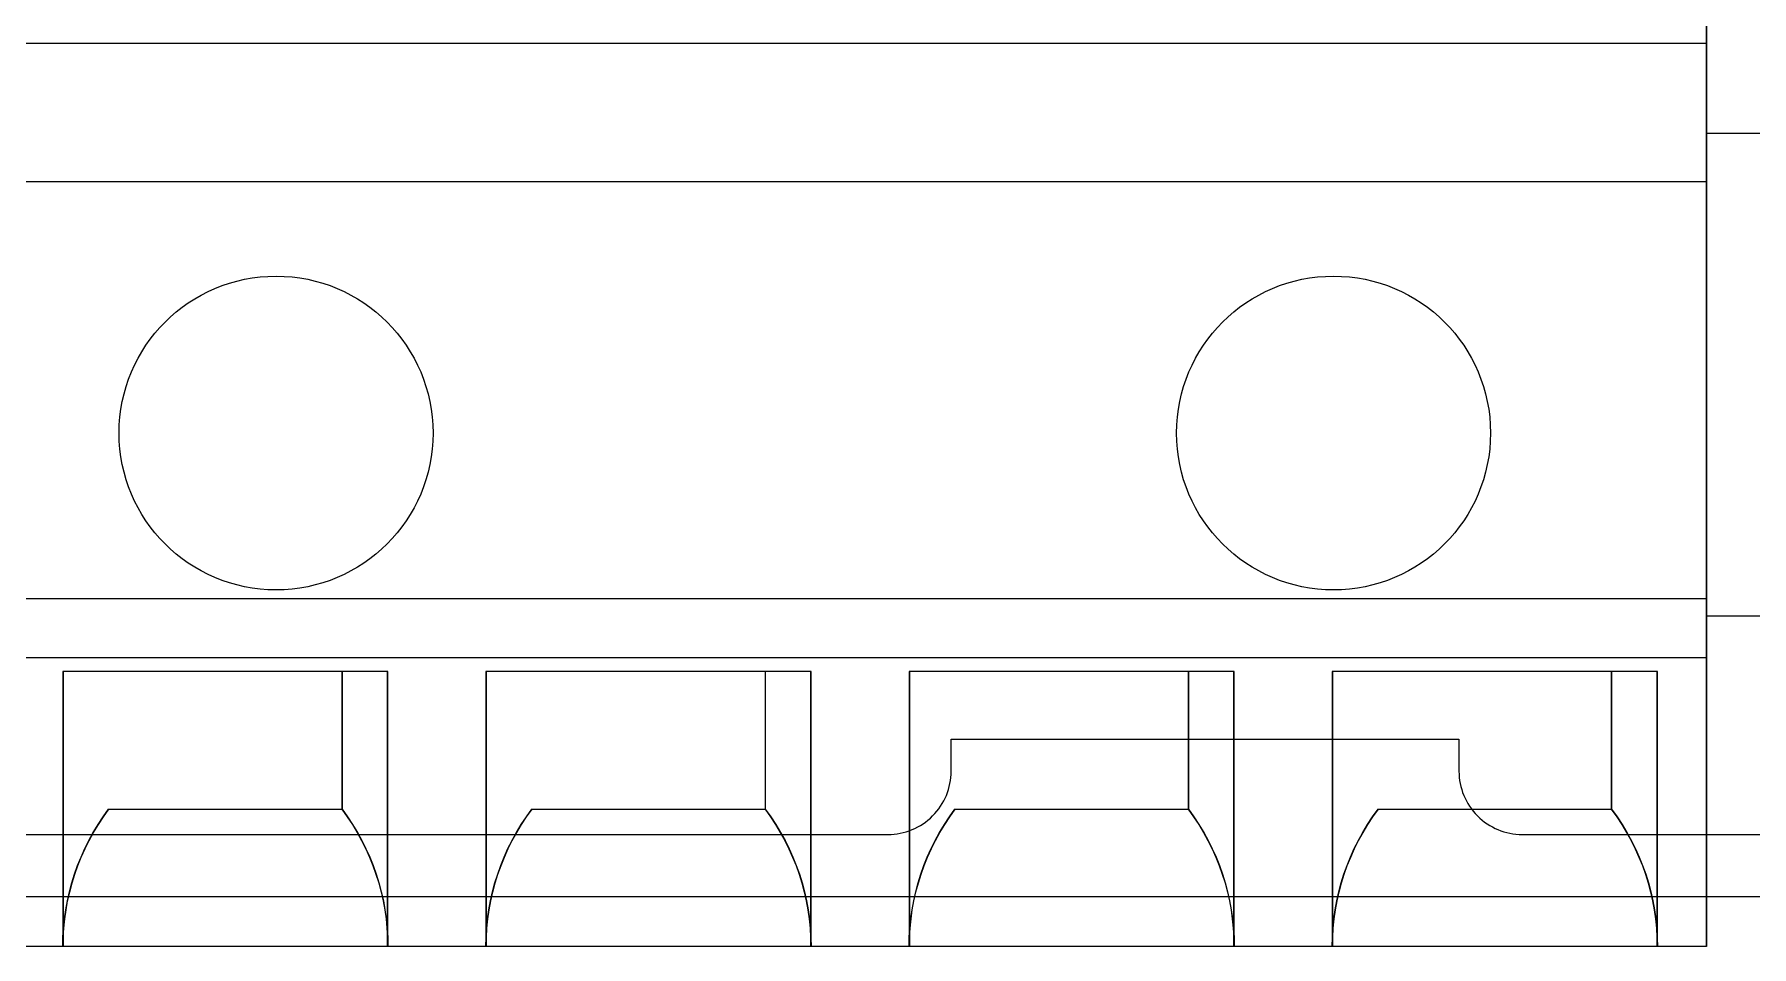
# Model space of a CAD drawing. Extents: x 1 to 47, y 1 to 35.
# Drawn here: x 43.394 to 44.206, y 11.675 to 12.106 of the extents above; entities that cross this region are included whole.
import ezdxf

# ---------------------------------------------------------------- set-up
doc = ezdxf.new("R2010")
doc.units = 0
doc.header["$MEASUREMENT"] = 0
for name, color, linetype in [('6_01__9-_0-___10__RTD_INPU', 7, 'CONTINUOUS'), ('6_02__9-_B-___10__RTD_INPU', 7, 'CONTINUOUS'), ('6_03__9-_1-___10__RTD_INPU', 7, 'CONTINUOUS'), ('6_04__9-_C-___10__RTD_INPU', 7, 'CONTINUOUS'), ('6_05__9-_D-___10__RTD_INPU', 7, 'CONTINUOUS'), ('6_06__9-_2A___10__RTD_INPU', 7, 'CONTINUOUS'), ('6_07__9-_2B___10__RTD_INPU', 7, 'CONTINUOUS'), ('6_08__9-_2C___10__RTD_INPU', 7, 'CONTINUOUS'), ('6_09__9-_2D___10__RTD_INPU', 7, 'CONTINUOUS'), ('6_10__9-_2G___10__RTD_INPU', 7, 'CONTINUOUS'), ('6_11__9-_3-___10__RTD_INPU', 7, 'CONTINUOUS'), ('6_12__9-_4-___10__RTD_INPU', 7, 'CONTINUOUS'), ('6_13__9-_5-___10__RTD_INPU', 7, 'CONTINUOUS'), ('6_14__9-_6-___10__RTD_INPU', 7, 'CONTINUOUS'), ('6_15__9-_70___10__RTD_INPU', 7, 'CONTINUOUS'), ('6_16__9-_L0___10__RTD_INPU', 7, 'CONTINUOUS'), ('6_17__9-_77___10__RTD_INPU', 7, 'CONTINUOUS'), ('6_18__9-_7-___10__RTD_INPU', 7, 'CONTINUOUS'), ('6_19__9-_L-___10__RTD_INPU', 7, 'CONTINUOUS'), ('7_01__0-__EMPTY', 7, 'CONTINUOUS'), ('7_02__B-___3__DI___4__DO__', 7, 'CONTINUOUS'), ('7_03__1-___4__DI___4__DO__', 7, 'CONTINUOUS'), ('7_04__C-___4__DI___4__DO__', 7, 'CONTINUOUS'), ('7_05__D-___4__DI___3__DO__', 7, 'CONTINUOUS'), ('7_06__2A___8__FORM_A_DO', 7, 'CONTINUOUS'), ('7_07__2B___8__FORM_B_DO', 7, 'CONTINUOUS'), ('7_08__2C___8__DO__6__FORM_', 7, 'CONTINUOUS'), ('7_09__2D___8__DO__2__FORM_', 7, 'CONTINUOUS'), ('7_10__2G___8__DO__4__FORM_', 7, 'CONTINUOUS'), ('7_11__3-___8__DI', 7, 'CONTINUOUS'), ('7_12__4-___14__DI', 7, 'CONTINUOUS'), ('7_13__5-___8__AI', 7, 'CONTINUOUS'), ('7_14__6-___4__AI____4__AO', 7, 'CONTINUOUS'), ('7_15__70___2__AVI____4__AF', 7, 'CONTINUOUS'), ('7_16__L0___2__LEA_AVI____4', 7, 'CONTINUOUS'), ('7_17__77___8__AFDI', 7, 'CONTINUOUS'), ('7_18__7-___2__AVI____7__DI', 7, 'CONTINUOUS'), ('7_19__L-___2__AVI____7__DI', 7, 'CONTINUOUS')]:
    doc.layers.add(name, color=color, linetype=linetype)

msp = doc.modelspace()

# ---------------------------------------------------------------- linework, layer by layer
at = {"layer": '6_01__9-_0-___10__RTD_INPU'}
msp.add_lwpolyline([(42.83253, 11.72769), (43.79776, 11.72769, 0.414214), (43.82765, 11.75758), (43.82765, 11.77269), (44.06765, 11.77269), (44.06765, 11.75758, 0.414214), (44.09753, 11.72769), (44.45526, 11.72769, 0.414973), (44.48515, 11.75758), (44.48515, 12.2778, 0.414973), (44.45526, 12.30769), (44.09753, 12.30769, 0.414214), (44.06765, 12.2778), (44.06765, 12.26269), (43.82765, 12.26269), (43.82765, 12.2778, 0.414214), (43.79776, 12.30769), (42.83253, 12.30769, 0.414214)], format="xyb", dxfattribs=at)
at = {"layer": '6_02__9-_B-___10__RTD_INPU'}
msp.add_lwpolyline([(44.18455, 12.28338), (44.18455, 11.67467), (42.58455, 11.67467), (42.58455, 12.28338)], close=True, dxfattribs=at)
for points in [[(42.58455, 12.10178), (44.18455, 12.10178)], [(42.58455, 12.03635), (44.18455, 12.03635)], [(42.58455, 11.83925), (44.18455, 11.83925)], [(42.58455, 11.81141), (44.18455, 11.81141)]]:
    msp.add_lwpolyline(points, dxfattribs=at)
for points in [[(44.18455, 12.05924), (44.34518, 12.05924, -0.414214), (44.38455, 12.01987), (44.38455, 11.87029, -0.414214), (44.34519, 11.83092), (44.18455, 11.83092)], [(43.53967, 11.80474), (43.53967, 11.73961, -0.162987), (43.56132, 11.67461), (43.56132, 11.80474), (43.40778, 11.80474), (43.40778, 11.67467, -0.162853), (43.42943, 11.73961), (43.53967, 11.73961)], [(43.73967, 11.80474), (43.73967, 11.73961, -0.162987), (43.76132, 11.67461), (43.76132, 11.80474), (43.60778, 11.80474), (43.60778, 11.67467, -0.162853), (43.62943, 11.73961), (43.73967, 11.73961)], [(43.93967, 11.80474), (43.93967, 11.73961, -0.162987), (43.96132, 11.67461), (43.96132, 11.80474), (43.80778, 11.80474), (43.80778, 11.67467, -0.162853), (43.82943, 11.73961), (43.93967, 11.73961)], [(44.13967, 11.80474), (44.13967, 11.73961, -0.162987), (44.16132, 11.67461), (44.16132, 11.80474), (44.00778, 11.80474), (44.00778, 11.67467, -0.162853), (44.02943, 11.73961), (44.13967, 11.73961)]]:
    msp.add_lwpolyline(points, format="xyb", dxfattribs=at)
at = {"layer": '6_03__9-_1-___10__RTD_INPU'}
msp.add_lwpolyline([(44.18455, 12.28338), (44.18455, 11.67467), (42.58455, 11.67467), (42.58455, 12.28338)], close=True, dxfattribs=at)
for points in [[(42.58455, 12.10178), (44.18455, 12.10178)], [(42.58455, 12.03635), (44.18455, 12.03635)], [(42.58455, 11.83925), (44.18455, 11.83925)], [(42.58455, 11.81141), (44.18455, 11.81141)]]:
    msp.add_lwpolyline(points, dxfattribs=at)
for points in [[(44.18455, 12.05924), (44.34518, 12.05924, -0.414214), (44.38455, 12.01987), (44.38455, 11.87029, -0.414214), (44.34519, 11.83092), (44.18455, 11.83092)], [(43.53967, 11.80474), (43.53967, 11.73961, -0.162987), (43.56132, 11.67461), (43.56132, 11.80474), (43.40778, 11.80474), (43.40778, 11.67467, -0.162853), (43.42943, 11.73961), (43.53967, 11.73961)], [(43.73967, 11.80474), (43.73967, 11.73961, -0.162987), (43.76132, 11.67461), (43.76132, 11.80474), (43.60778, 11.80474), (43.60778, 11.67467, -0.162853), (43.62943, 11.73961), (43.73967, 11.73961)], [(43.93967, 11.80474), (43.93967, 11.73961, -0.162987), (43.96132, 11.67461), (43.96132, 11.80474), (43.80778, 11.80474), (43.80778, 11.67467, -0.162853), (43.82943, 11.73961), (43.93967, 11.73961)], [(44.13967, 11.80474), (44.13967, 11.73961, -0.162987), (44.16132, 11.67461), (44.16132, 11.80474), (44.00778, 11.80474), (44.00778, 11.67467, -0.162853), (44.02943, 11.73961), (44.13967, 11.73961)]]:
    msp.add_lwpolyline(points, format="xyb", dxfattribs=at)
at = {"layer": '6_04__9-_C-___10__RTD_INPU'}
msp.add_lwpolyline([(44.18455, 12.28338), (44.18455, 11.67467), (42.58455, 11.67467), (42.58455, 12.28338)], close=True, dxfattribs=at)
for points in [[(42.58455, 12.10178), (44.18455, 12.10178)], [(42.58455, 12.03635), (44.18455, 12.03635)], [(42.58455, 11.83925), (44.18455, 11.83925)], [(42.58455, 11.81141), (44.18455, 11.81141)]]:
    msp.add_lwpolyline(points, dxfattribs=at)
for points in [[(44.18455, 12.05924), (44.34518, 12.05924, -0.414214), (44.38455, 12.01987), (44.38455, 11.87029, -0.414214), (44.34519, 11.83092), (44.18455, 11.83092)], [(43.53967, 11.80474), (43.53967, 11.73961, -0.162987), (43.56132, 11.67461), (43.56132, 11.80474), (43.40778, 11.80474), (43.40778, 11.67467, -0.162853), (43.42943, 11.73961), (43.53967, 11.73961)], [(43.73967, 11.80474), (43.73967, 11.73961, -0.162987), (43.76132, 11.67461), (43.76132, 11.80474), (43.60778, 11.80474), (43.60778, 11.67467, -0.162853), (43.62943, 11.73961), (43.73967, 11.73961)], [(43.93967, 11.80474), (43.93967, 11.73961, -0.162987), (43.96132, 11.67461), (43.96132, 11.80474), (43.80778, 11.80474), (43.80778, 11.67467, -0.162853), (43.82943, 11.73961), (43.93967, 11.73961)], [(44.13967, 11.80474), (44.13967, 11.73961, -0.162987), (44.16132, 11.67461), (44.16132, 11.80474), (44.00778, 11.80474), (44.00778, 11.67467, -0.162853), (44.02943, 11.73961), (44.13967, 11.73961)]]:
    msp.add_lwpolyline(points, format="xyb", dxfattribs=at)
at = {"layer": '6_05__9-_D-___10__RTD_INPU'}
msp.add_lwpolyline([(44.18455, 12.28338), (44.18455, 11.67467), (42.58455, 11.67467), (42.58455, 12.28338)], close=True, dxfattribs=at)
for points in [[(42.58455, 12.10178), (44.18455, 12.10178)], [(42.58455, 12.03635), (44.18455, 12.03635)], [(42.58455, 11.83925), (44.18455, 11.83925)], [(42.58455, 11.81141), (44.18455, 11.81141)]]:
    msp.add_lwpolyline(points, dxfattribs=at)
for points in [[(44.18455, 12.05924), (44.34518, 12.05924, -0.414214), (44.38455, 12.01987), (44.38455, 11.87029, -0.414214), (44.34519, 11.83092), (44.18455, 11.83092)], [(43.53967, 11.80474), (43.53967, 11.73961, -0.162987), (43.56132, 11.67461), (43.56132, 11.80474), (43.40778, 11.80474), (43.40778, 11.67467, -0.162853), (43.42943, 11.73961), (43.53967, 11.73961)], [(43.73967, 11.80474), (43.73967, 11.73961, -0.162987), (43.76132, 11.67461), (43.76132, 11.80474), (43.60778, 11.80474), (43.60778, 11.67467, -0.162853), (43.62943, 11.73961), (43.73967, 11.73961)], [(43.93967, 11.80474), (43.93967, 11.73961, -0.162987), (43.96132, 11.67461), (43.96132, 11.80474), (43.80778, 11.80474), (43.80778, 11.67467, -0.162853), (43.82943, 11.73961), (43.93967, 11.73961)], [(44.13967, 11.80474), (44.13967, 11.73961, -0.162987), (44.16132, 11.67461), (44.16132, 11.80474), (44.00778, 11.80474), (44.00778, 11.67467, -0.162853), (44.02943, 11.73961), (44.13967, 11.73961)]]:
    msp.add_lwpolyline(points, format="xyb", dxfattribs=at)
at = {"layer": '6_06__9-_2A___10__RTD_INPU'}
msp.add_lwpolyline([(44.18455, 12.28338), (44.18455, 11.67467), (42.58455, 11.67467), (42.58455, 12.28338)], close=True, dxfattribs=at)
for points in [[(42.58455, 12.10178), (44.18455, 12.10178)], [(42.58455, 12.03635), (44.18455, 12.03635)], [(42.58455, 11.83925), (44.18455, 11.83925)], [(42.58455, 11.81141), (44.18455, 11.81141)]]:
    msp.add_lwpolyline(points, dxfattribs=at)
for points in [[(44.18455, 12.05924), (44.34518, 12.05924, -0.414214), (44.38455, 12.01987), (44.38455, 11.87029, -0.414214), (44.34519, 11.83092), (44.18455, 11.83092)], [(43.53967, 11.80474), (43.53967, 11.73961, -0.162987), (43.56132, 11.67461), (43.56132, 11.80474), (43.40778, 11.80474), (43.40778, 11.67467, -0.162853), (43.42943, 11.73961), (43.53967, 11.73961)], [(43.73967, 11.80474), (43.73967, 11.73961, -0.162987), (43.76132, 11.67461), (43.76132, 11.80474), (43.60778, 11.80474), (43.60778, 11.67467, -0.162853), (43.62943, 11.73961), (43.73967, 11.73961)], [(43.93967, 11.80474), (43.93967, 11.73961, -0.162987), (43.96132, 11.67461), (43.96132, 11.80474), (43.80778, 11.80474), (43.80778, 11.67467, -0.162853), (43.82943, 11.73961), (43.93967, 11.73961)], [(44.13967, 11.80474), (44.13967, 11.73961, -0.162987), (44.16132, 11.67461), (44.16132, 11.80474), (44.00778, 11.80474), (44.00778, 11.67467, -0.162853), (44.02943, 11.73961), (44.13967, 11.73961)]]:
    msp.add_lwpolyline(points, format="xyb", dxfattribs=at)
at = {"layer": '6_07__9-_2B___10__RTD_INPU'}
msp.add_lwpolyline([(44.18455, 12.28338), (44.18455, 11.67467), (42.58455, 11.67467), (42.58455, 12.28338)], close=True, dxfattribs=at)
for points in [[(42.58455, 12.10178), (44.18455, 12.10178)], [(42.58455, 12.03635), (44.18455, 12.03635)], [(42.58455, 11.83925), (44.18455, 11.83925)], [(42.58455, 11.81141), (44.18455, 11.81141)]]:
    msp.add_lwpolyline(points, dxfattribs=at)
for points in [[(44.18455, 12.05924), (44.34518, 12.05924, -0.414214), (44.38455, 12.01987), (44.38455, 11.87029, -0.414214), (44.34519, 11.83092), (44.18455, 11.83092)], [(43.53967, 11.80474), (43.53967, 11.73961, -0.162987), (43.56132, 11.67461), (43.56132, 11.80474), (43.40778, 11.80474), (43.40778, 11.67467, -0.162853), (43.42943, 11.73961), (43.53967, 11.73961)], [(43.73967, 11.80474), (43.73967, 11.73961, -0.162987), (43.76132, 11.67461), (43.76132, 11.80474), (43.60778, 11.80474), (43.60778, 11.67467, -0.162853), (43.62943, 11.73961), (43.73967, 11.73961)], [(43.93967, 11.80474), (43.93967, 11.73961, -0.162987), (43.96132, 11.67461), (43.96132, 11.80474), (43.80778, 11.80474), (43.80778, 11.67467, -0.162853), (43.82943, 11.73961), (43.93967, 11.73961)], [(44.13967, 11.80474), (44.13967, 11.73961, -0.162987), (44.16132, 11.67461), (44.16132, 11.80474), (44.00778, 11.80474), (44.00778, 11.67467, -0.162853), (44.02943, 11.73961), (44.13967, 11.73961)]]:
    msp.add_lwpolyline(points, format="xyb", dxfattribs=at)
at = {"layer": '6_08__9-_2C___10__RTD_INPU'}
msp.add_lwpolyline([(44.18455, 12.28338), (44.18455, 11.67467), (42.58455, 11.67467), (42.58455, 12.28338)], close=True, dxfattribs=at)
for points in [[(42.58455, 12.10178), (44.18455, 12.10178)], [(42.58455, 12.03635), (44.18455, 12.03635)], [(42.58455, 11.83925), (44.18455, 11.83925)], [(42.58455, 11.81141), (44.18455, 11.81141)]]:
    msp.add_lwpolyline(points, dxfattribs=at)
for points in [[(44.18455, 12.05924), (44.34518, 12.05924, -0.414214), (44.38455, 12.01987), (44.38455, 11.87029, -0.414214), (44.34519, 11.83092), (44.18455, 11.83092)], [(43.53967, 11.80474), (43.53967, 11.73961, -0.162987), (43.56132, 11.67461), (43.56132, 11.80474), (43.40778, 11.80474), (43.40778, 11.67467, -0.162853), (43.42943, 11.73961), (43.53967, 11.73961)], [(43.73967, 11.80474), (43.73967, 11.73961, -0.162987), (43.76132, 11.67461), (43.76132, 11.80474), (43.60778, 11.80474), (43.60778, 11.67467, -0.162853), (43.62943, 11.73961), (43.73967, 11.73961)], [(43.93967, 11.80474), (43.93967, 11.73961, -0.162987), (43.96132, 11.67461), (43.96132, 11.80474), (43.80778, 11.80474), (43.80778, 11.67467, -0.162853), (43.82943, 11.73961), (43.93967, 11.73961)], [(44.13967, 11.80474), (44.13967, 11.73961, -0.162987), (44.16132, 11.67461), (44.16132, 11.80474), (44.00778, 11.80474), (44.00778, 11.67467, -0.162853), (44.02943, 11.73961), (44.13967, 11.73961)]]:
    msp.add_lwpolyline(points, format="xyb", dxfattribs=at)
at = {"layer": '6_09__9-_2D___10__RTD_INPU'}
msp.add_lwpolyline([(44.18455, 12.28338), (44.18455, 11.67467), (42.58455, 11.67467), (42.58455, 12.28338)], close=True, dxfattribs=at)
for points in [[(42.58455, 12.10178), (44.18455, 12.10178)], [(42.58455, 12.03635), (44.18455, 12.03635)], [(42.58455, 11.83925), (44.18455, 11.83925)], [(42.58455, 11.81141), (44.18455, 11.81141)]]:
    msp.add_lwpolyline(points, dxfattribs=at)
for points in [[(44.18455, 12.05924), (44.34518, 12.05924, -0.414214), (44.38455, 12.01987), (44.38455, 11.87029, -0.414214), (44.34519, 11.83092), (44.18455, 11.83092)], [(43.53967, 11.80474), (43.53967, 11.73961, -0.162987), (43.56132, 11.67461), (43.56132, 11.80474), (43.40778, 11.80474), (43.40778, 11.67467, -0.162853), (43.42943, 11.73961), (43.53967, 11.73961)], [(43.73967, 11.80474), (43.73967, 11.73961, -0.162987), (43.76132, 11.67461), (43.76132, 11.80474), (43.60778, 11.80474), (43.60778, 11.67467, -0.162853), (43.62943, 11.73961), (43.73967, 11.73961)], [(43.93967, 11.80474), (43.93967, 11.73961, -0.162987), (43.96132, 11.67461), (43.96132, 11.80474), (43.80778, 11.80474), (43.80778, 11.67467, -0.162853), (43.82943, 11.73961), (43.93967, 11.73961)], [(44.13967, 11.80474), (44.13967, 11.73961, -0.162987), (44.16132, 11.67461), (44.16132, 11.80474), (44.00778, 11.80474), (44.00778, 11.67467, -0.162853), (44.02943, 11.73961), (44.13967, 11.73961)]]:
    msp.add_lwpolyline(points, format="xyb", dxfattribs=at)
at = {"layer": '6_10__9-_2G___10__RTD_INPU'}
msp.add_lwpolyline([(44.18455, 12.28338), (44.18455, 11.67467), (42.58455, 11.67467), (42.58455, 12.28338)], close=True, dxfattribs=at)
for points in [[(42.58455, 12.10178), (44.18455, 12.10178)], [(42.58455, 12.03635), (44.18455, 12.03635)], [(42.58455, 11.83925), (44.18455, 11.83925)], [(42.58455, 11.81141), (44.18455, 11.81141)]]:
    msp.add_lwpolyline(points, dxfattribs=at)
for points in [[(44.18455, 12.05924), (44.34518, 12.05924, -0.414214), (44.38455, 12.01987), (44.38455, 11.87029, -0.414214), (44.34519, 11.83092), (44.18455, 11.83092)], [(43.53967, 11.80474), (43.53967, 11.73961, -0.162987), (43.56132, 11.67461), (43.56132, 11.80474), (43.40778, 11.80474), (43.40778, 11.67467, -0.162853), (43.42943, 11.73961), (43.53967, 11.73961)], [(43.73967, 11.80474), (43.73967, 11.73961, -0.162987), (43.76132, 11.67461), (43.76132, 11.80474), (43.60778, 11.80474), (43.60778, 11.67467, -0.162853), (43.62943, 11.73961), (43.73967, 11.73961)], [(43.93967, 11.80474), (43.93967, 11.73961, -0.162987), (43.96132, 11.67461), (43.96132, 11.80474), (43.80778, 11.80474), (43.80778, 11.67467, -0.162853), (43.82943, 11.73961), (43.93967, 11.73961)], [(44.13967, 11.80474), (44.13967, 11.73961, -0.162987), (44.16132, 11.67461), (44.16132, 11.80474), (44.00778, 11.80474), (44.00778, 11.67467, -0.162853), (44.02943, 11.73961), (44.13967, 11.73961)]]:
    msp.add_lwpolyline(points, format="xyb", dxfattribs=at)
at = {"layer": '6_11__9-_3-___10__RTD_INPU'}
msp.add_lwpolyline([(44.18455, 12.28338), (44.18455, 11.67467), (42.58455, 11.67467), (42.58455, 12.28338)], close=True, dxfattribs=at)
for points in [[(42.58455, 12.10178), (44.18455, 12.10178)], [(42.58455, 12.03635), (44.18455, 12.03635)], [(42.58455, 11.83925), (44.18455, 11.83925)], [(42.58455, 11.81141), (44.18455, 11.81141)]]:
    msp.add_lwpolyline(points, dxfattribs=at)
for points in [[(44.18455, 12.05924), (44.34518, 12.05924, -0.414214), (44.38455, 12.01987), (44.38455, 11.87029, -0.414214), (44.34519, 11.83092), (44.18455, 11.83092)], [(43.53967, 11.80474), (43.53967, 11.73961, -0.162987), (43.56132, 11.67461), (43.56132, 11.80474), (43.40778, 11.80474), (43.40778, 11.67467, -0.162853), (43.42943, 11.73961), (43.53967, 11.73961)], [(43.73967, 11.80474), (43.73967, 11.73961, -0.162987), (43.76132, 11.67461), (43.76132, 11.80474), (43.60778, 11.80474), (43.60778, 11.67467, -0.162853), (43.62943, 11.73961), (43.73967, 11.73961)], [(43.93967, 11.80474), (43.93967, 11.73961, -0.162987), (43.96132, 11.67461), (43.96132, 11.80474), (43.80778, 11.80474), (43.80778, 11.67467, -0.162853), (43.82943, 11.73961), (43.93967, 11.73961)], [(44.13967, 11.80474), (44.13967, 11.73961, -0.162987), (44.16132, 11.67461), (44.16132, 11.80474), (44.00778, 11.80474), (44.00778, 11.67467, -0.162853), (44.02943, 11.73961), (44.13967, 11.73961)]]:
    msp.add_lwpolyline(points, format="xyb", dxfattribs=at)
at = {"layer": '6_12__9-_4-___10__RTD_INPU'}
msp.add_lwpolyline([(44.18455, 12.28338), (44.18455, 11.67467), (42.58455, 11.67467), (42.58455, 12.28338)], close=True, dxfattribs=at)
for points in [[(42.58455, 12.10178), (44.18455, 12.10178)], [(42.58455, 12.03635), (44.18455, 12.03635)], [(42.58455, 11.83925), (44.18455, 11.83925)], [(42.58455, 11.81141), (44.18455, 11.81141)]]:
    msp.add_lwpolyline(points, dxfattribs=at)
for points in [[(44.18455, 12.05924), (44.34518, 12.05924, -0.414214), (44.38455, 12.01987), (44.38455, 11.87029, -0.414214), (44.34519, 11.83092), (44.18455, 11.83092)], [(43.53967, 11.80474), (43.53967, 11.73961, -0.162987), (43.56132, 11.67461), (43.56132, 11.80474), (43.40778, 11.80474), (43.40778, 11.67467, -0.162853), (43.42943, 11.73961), (43.53967, 11.73961)], [(43.73967, 11.80474), (43.73967, 11.73961, -0.162987), (43.76132, 11.67461), (43.76132, 11.80474), (43.60778, 11.80474), (43.60778, 11.67467, -0.162853), (43.62943, 11.73961), (43.73967, 11.73961)], [(43.93967, 11.80474), (43.93967, 11.73961, -0.162987), (43.96132, 11.67461), (43.96132, 11.80474), (43.80778, 11.80474), (43.80778, 11.67467, -0.162853), (43.82943, 11.73961), (43.93967, 11.73961)], [(44.13967, 11.80474), (44.13967, 11.73961, -0.162987), (44.16132, 11.67461), (44.16132, 11.80474), (44.00778, 11.80474), (44.00778, 11.67467, -0.162853), (44.02943, 11.73961), (44.13967, 11.73961)]]:
    msp.add_lwpolyline(points, format="xyb", dxfattribs=at)
at = {"layer": '6_13__9-_5-___10__RTD_INPU'}
msp.add_lwpolyline([(44.18455, 12.28338), (44.18455, 11.67467), (42.58455, 11.67467), (42.58455, 12.28338)], close=True, dxfattribs=at)
for points in [[(42.58455, 12.10178), (44.18455, 12.10178)], [(42.58455, 12.03635), (44.18455, 12.03635)], [(42.58455, 11.83925), (44.18455, 11.83925)], [(42.58455, 11.81141), (44.18455, 11.81141)]]:
    msp.add_lwpolyline(points, dxfattribs=at)
for points in [[(44.18455, 12.05924), (44.34518, 12.05924, -0.414214), (44.38455, 12.01987), (44.38455, 11.87029, -0.414214), (44.34519, 11.83092), (44.18455, 11.83092)], [(43.53967, 11.80474), (43.53967, 11.73961, -0.162987), (43.56132, 11.67461), (43.56132, 11.80474), (43.40778, 11.80474), (43.40778, 11.67467, -0.162853), (43.42943, 11.73961), (43.53967, 11.73961)], [(43.73967, 11.80474), (43.73967, 11.73961, -0.162987), (43.76132, 11.67461), (43.76132, 11.80474), (43.60778, 11.80474), (43.60778, 11.67467, -0.162853), (43.62943, 11.73961), (43.73967, 11.73961)], [(43.93967, 11.80474), (43.93967, 11.73961, -0.162987), (43.96132, 11.67461), (43.96132, 11.80474), (43.80778, 11.80474), (43.80778, 11.67467, -0.162853), (43.82943, 11.73961), (43.93967, 11.73961)], [(44.13967, 11.80474), (44.13967, 11.73961, -0.162987), (44.16132, 11.67461), (44.16132, 11.80474), (44.00778, 11.80474), (44.00778, 11.67467, -0.162853), (44.02943, 11.73961), (44.13967, 11.73961)]]:
    msp.add_lwpolyline(points, format="xyb", dxfattribs=at)
at = {"layer": '6_14__9-_6-___10__RTD_INPU'}
msp.add_lwpolyline([(44.18455, 12.28338), (44.18455, 11.67467), (42.58455, 11.67467), (42.58455, 12.28338)], close=True, dxfattribs=at)
for points in [[(42.58455, 12.10178), (44.18455, 12.10178)], [(42.58455, 12.03635), (44.18455, 12.03635)], [(42.58455, 11.83925), (44.18455, 11.83925)], [(42.58455, 11.81141), (44.18455, 11.81141)]]:
    msp.add_lwpolyline(points, dxfattribs=at)
for points in [[(44.18455, 12.05924), (44.34518, 12.05924, -0.414214), (44.38455, 12.01987), (44.38455, 11.87029, -0.414214), (44.34519, 11.83092), (44.18455, 11.83092)], [(43.53967, 11.80474), (43.53967, 11.73961, -0.162987), (43.56132, 11.67461), (43.56132, 11.80474), (43.40778, 11.80474), (43.40778, 11.67467, -0.162853), (43.42943, 11.73961), (43.53967, 11.73961)], [(43.73967, 11.80474), (43.73967, 11.73961, -0.162987), (43.76132, 11.67461), (43.76132, 11.80474), (43.60778, 11.80474), (43.60778, 11.67467, -0.162853), (43.62943, 11.73961), (43.73967, 11.73961)], [(43.93967, 11.80474), (43.93967, 11.73961, -0.162987), (43.96132, 11.67461), (43.96132, 11.80474), (43.80778, 11.80474), (43.80778, 11.67467, -0.162853), (43.82943, 11.73961), (43.93967, 11.73961)], [(44.13967, 11.80474), (44.13967, 11.73961, -0.162987), (44.16132, 11.67461), (44.16132, 11.80474), (44.00778, 11.80474), (44.00778, 11.67467, -0.162853), (44.02943, 11.73961), (44.13967, 11.73961)]]:
    msp.add_lwpolyline(points, format="xyb", dxfattribs=at)
at = {"layer": '6_15__9-_70___10__RTD_INPU'}
msp.add_lwpolyline([(42.27038, 12.44794), (44.24768, 12.44794), (44.24768, 11.69823), (42.27038, 11.69823)], close=True, dxfattribs=at)
for centre in [(43.50858, 11.91749), (44.00838, 11.91749)]:
    msp.add_circle(centre, 0.07419, dxfattribs=at)
at = {"layer": '6_16__9-_L0___10__RTD_INPU'}
msp.add_lwpolyline([(42.27038, 12.44794), (44.24768, 12.44794), (44.24768, 11.69823), (42.27038, 11.69823)], close=True, dxfattribs=at)
for centre in [(43.50858, 11.91749), (44.00838, 11.91749)]:
    msp.add_circle(centre, 0.07419, dxfattribs=at)
at = {"layer": '6_17__9-_77___10__RTD_INPU'}
msp.add_lwpolyline([(42.27038, 12.44794), (44.24768, 12.44794), (44.24768, 11.69823), (42.27038, 11.69823)], close=True, dxfattribs=at)
for centre in [(43.50858, 11.91749), (44.00838, 11.91749)]:
    msp.add_circle(centre, 0.07419, dxfattribs=at)
at = {"layer": '6_18__9-_7-___10__RTD_INPU'}
msp.add_lwpolyline([(44.18455, 12.28338), (44.18455, 11.67467), (42.58455, 11.67467), (42.58455, 12.28338)], close=True, dxfattribs=at)
for points in [[(42.58455, 12.10178), (44.18455, 12.10178)], [(42.58455, 12.03635), (44.18455, 12.03635)], [(42.58455, 11.83925), (44.18455, 11.83925)], [(42.58455, 11.81141), (44.18455, 11.81141)]]:
    msp.add_lwpolyline(points, dxfattribs=at)
for points in [[(44.18455, 12.05924), (44.34518, 12.05924, -0.414214), (44.38455, 12.01987), (44.38455, 11.87029, -0.414214), (44.34519, 11.83092), (44.18455, 11.83092)], [(43.53967, 11.80474), (43.53967, 11.73961, -0.162987), (43.56132, 11.67461), (43.56132, 11.80474), (43.40778, 11.80474), (43.40778, 11.67467, -0.162853), (43.42943, 11.73961), (43.53967, 11.73961)], [(43.73967, 11.80474), (43.73967, 11.73961, -0.162987), (43.76132, 11.67461), (43.76132, 11.80474), (43.60778, 11.80474), (43.60778, 11.67467, -0.162853), (43.62943, 11.73961), (43.73967, 11.73961)], [(43.93967, 11.80474), (43.93967, 11.73961, -0.162987), (43.96132, 11.67461), (43.96132, 11.80474), (43.80778, 11.80474), (43.80778, 11.67467, -0.162853), (43.82943, 11.73961), (43.93967, 11.73961)], [(44.13967, 11.80474), (44.13967, 11.73961, -0.162987), (44.16132, 11.67461), (44.16132, 11.80474), (44.00778, 11.80474), (44.00778, 11.67467, -0.162853), (44.02943, 11.73961), (44.13967, 11.73961)]]:
    msp.add_lwpolyline(points, format="xyb", dxfattribs=at)
at = {"layer": '6_19__9-_L-___10__RTD_INPU'}
msp.add_lwpolyline([(44.18455, 12.28338), (44.18455, 11.67467), (42.58455, 11.67467), (42.58455, 12.28338)], close=True, dxfattribs=at)
for points in [[(42.58455, 12.10178), (44.18455, 12.10178)], [(42.58455, 12.03635), (44.18455, 12.03635)], [(42.58455, 11.83925), (44.18455, 11.83925)], [(42.58455, 11.81141), (44.18455, 11.81141)]]:
    msp.add_lwpolyline(points, dxfattribs=at)
for points in [[(44.18455, 12.05924), (44.34518, 12.05924, -0.414214), (44.38455, 12.01987), (44.38455, 11.87029, -0.414214), (44.34519, 11.83092), (44.18455, 11.83092)], [(43.53967, 11.80474), (43.53967, 11.73961, -0.162987), (43.56132, 11.67461), (43.56132, 11.80474), (43.40778, 11.80474), (43.40778, 11.67467, -0.162853), (43.42943, 11.73961), (43.53967, 11.73961)], [(43.73967, 11.80474), (43.73967, 11.73961, -0.162987), (43.76132, 11.67461), (43.76132, 11.80474), (43.60778, 11.80474), (43.60778, 11.67467, -0.162853), (43.62943, 11.73961), (43.73967, 11.73961)], [(43.93967, 11.80474), (43.93967, 11.73961, -0.162987), (43.96132, 11.67461), (43.96132, 11.80474), (43.80778, 11.80474), (43.80778, 11.67467, -0.162853), (43.82943, 11.73961), (43.93967, 11.73961)], [(44.13967, 11.80474), (44.13967, 11.73961, -0.162987), (44.16132, 11.67461), (44.16132, 11.80474), (44.00778, 11.80474), (44.00778, 11.67467, -0.162853), (44.02943, 11.73961), (44.13967, 11.73961)]]:
    msp.add_lwpolyline(points, format="xyb", dxfattribs=at)
at = {"layer": '7_01__0-__EMPTY'}
msp.add_lwpolyline([(42.83253, 11.72769), (43.79776, 11.72769, 0.414214), (43.82765, 11.75758), (43.82765, 11.77269), (44.06765, 11.77269), (44.06765, 11.75758, 0.414214), (44.09753, 11.72769), (44.45526, 11.72769, 0.414973), (44.48515, 11.75758), (44.48515, 12.2778, 0.414973), (44.45526, 12.30769), (44.09753, 12.30769, 0.414214), (44.06765, 12.2778), (44.06765, 12.26269), (43.82765, 12.26269), (43.82765, 12.2778, 0.414214), (43.79776, 12.30769), (42.83253, 12.30769, 0.414214)], format="xyb", dxfattribs=at)
at = {"layer": '7_02__B-___3__DI___4__DO__'}
msp.add_lwpolyline([(44.18467, 12.28338), (44.18467, 11.67467), (42.58467, 11.67467), (42.58467, 12.28338)], close=True, dxfattribs=at)
for points in [[(42.58467, 12.10178), (44.18467, 12.10178)], [(42.58467, 12.03635), (44.18467, 12.03635)], [(42.58467, 11.83925), (44.18467, 11.83925)], [(42.58467, 11.81141), (44.18467, 11.81141)]]:
    msp.add_lwpolyline(points, dxfattribs=at)
for points in [[(44.18467, 12.05924), (44.3453, 12.05924, -0.414214), (44.38467, 12.01987), (44.38467, 11.87029, -0.414214), (44.34531, 11.83092), (44.18467, 11.83092)], [(43.53979, 11.80474), (43.53979, 11.73961, -0.162987), (43.56145, 11.67461), (43.56145, 11.80474), (43.4079, 11.80474), (43.4079, 11.67467, -0.162853), (43.42956, 11.73961), (43.53979, 11.73961)], [(43.73979, 11.80474), (43.73979, 11.73961, -0.162987), (43.76145, 11.67461), (43.76145, 11.80474), (43.6079, 11.80474), (43.6079, 11.67467, -0.162853), (43.62956, 11.73961), (43.73979, 11.73961)], [(43.93979, 11.80474), (43.93979, 11.73961, -0.162987), (43.96145, 11.67461), (43.96145, 11.80474), (43.8079, 11.80474), (43.8079, 11.67467, -0.162853), (43.82956, 11.73961), (43.93979, 11.73961)], [(44.13979, 11.80474), (44.13979, 11.73961, -0.162987), (44.16145, 11.67461), (44.16145, 11.80474), (44.0079, 11.80474), (44.0079, 11.67467, -0.162853), (44.02956, 11.73961), (44.13979, 11.73961)]]:
    msp.add_lwpolyline(points, format="xyb", dxfattribs=at)
at = {"layer": '7_03__1-___4__DI___4__DO__'}
msp.add_lwpolyline([(44.18467, 12.28338), (44.18467, 11.67467), (42.58467, 11.67467), (42.58467, 12.28338)], close=True, dxfattribs=at)
for points in [[(42.58467, 12.10178), (44.18467, 12.10178)], [(42.58467, 12.03635), (44.18467, 12.03635)], [(42.58467, 11.83925), (44.18467, 11.83925)], [(42.58467, 11.81141), (44.18467, 11.81141)]]:
    msp.add_lwpolyline(points, dxfattribs=at)
for points in [[(44.18467, 12.05924), (44.3453, 12.05924, -0.414214), (44.38467, 12.01987), (44.38467, 11.87029, -0.414214), (44.34531, 11.83092), (44.18467, 11.83092)], [(43.53979, 11.80474), (43.53979, 11.73961, -0.162987), (43.56145, 11.67461), (43.56145, 11.80474), (43.4079, 11.80474), (43.4079, 11.67467, -0.162853), (43.42956, 11.73961), (43.53979, 11.73961)], [(43.73979, 11.80474), (43.73979, 11.73961, -0.162987), (43.76145, 11.67461), (43.76145, 11.80474), (43.6079, 11.80474), (43.6079, 11.67467, -0.162853), (43.62956, 11.73961), (43.73979, 11.73961)], [(43.93979, 11.80474), (43.93979, 11.73961, -0.162987), (43.96145, 11.67461), (43.96145, 11.80474), (43.8079, 11.80474), (43.8079, 11.67467, -0.162853), (43.82956, 11.73961), (43.93979, 11.73961)], [(44.13979, 11.80474), (44.13979, 11.73961, -0.162987), (44.16145, 11.67461), (44.16145, 11.80474), (44.0079, 11.80474), (44.0079, 11.67467, -0.162853), (44.02956, 11.73961), (44.13979, 11.73961)]]:
    msp.add_lwpolyline(points, format="xyb", dxfattribs=at)
at = {"layer": '7_04__C-___4__DI___4__DO__'}
msp.add_lwpolyline([(44.18467, 12.28338), (44.18467, 11.67467), (42.58467, 11.67467), (42.58467, 12.28338)], close=True, dxfattribs=at)
for points in [[(42.58467, 12.10178), (44.18467, 12.10178)], [(42.58467, 12.03635), (44.18467, 12.03635)], [(42.58467, 11.83925), (44.18467, 11.83925)], [(42.58467, 11.81141), (44.18467, 11.81141)]]:
    msp.add_lwpolyline(points, dxfattribs=at)
for points in [[(44.18467, 12.05924), (44.3453, 12.05924, -0.414214), (44.38467, 12.01987), (44.38467, 11.87029, -0.414214), (44.34531, 11.83092), (44.18467, 11.83092)], [(43.53979, 11.80474), (43.53979, 11.73961, -0.162987), (43.56145, 11.67461), (43.56145, 11.80474), (43.4079, 11.80474), (43.4079, 11.67467, -0.162853), (43.42956, 11.73961), (43.53979, 11.73961)], [(43.73979, 11.80474), (43.73979, 11.73961, -0.162987), (43.76145, 11.67461), (43.76145, 11.80474), (43.6079, 11.80474), (43.6079, 11.67467, -0.162853), (43.62956, 11.73961), (43.73979, 11.73961)], [(43.93979, 11.80474), (43.93979, 11.73961, -0.162987), (43.96145, 11.67461), (43.96145, 11.80474), (43.8079, 11.80474), (43.8079, 11.67467, -0.162853), (43.82956, 11.73961), (43.93979, 11.73961)], [(44.13979, 11.80474), (44.13979, 11.73961, -0.162987), (44.16145, 11.67461), (44.16145, 11.80474), (44.0079, 11.80474), (44.0079, 11.67467, -0.162853), (44.02956, 11.73961), (44.13979, 11.73961)]]:
    msp.add_lwpolyline(points, format="xyb", dxfattribs=at)
at = {"layer": '7_05__D-___4__DI___3__DO__'}
msp.add_lwpolyline([(44.18467, 12.28338), (44.18467, 11.67467), (42.58467, 11.67467), (42.58467, 12.28338)], close=True, dxfattribs=at)
for points in [[(42.58467, 12.10178), (44.18467, 12.10178)], [(42.58467, 12.03635), (44.18467, 12.03635)], [(42.58467, 11.83925), (44.18467, 11.83925)], [(42.58467, 11.81141), (44.18467, 11.81141)]]:
    msp.add_lwpolyline(points, dxfattribs=at)
for points in [[(44.18467, 12.05924), (44.3453, 12.05924, -0.414214), (44.38467, 12.01987), (44.38467, 11.87029, -0.414214), (44.34531, 11.83092), (44.18467, 11.83092)], [(43.53979, 11.80474), (43.53979, 11.73961, -0.162987), (43.56145, 11.67461), (43.56145, 11.80474), (43.4079, 11.80474), (43.4079, 11.67467, -0.162853), (43.42956, 11.73961), (43.53979, 11.73961)], [(43.73979, 11.80474), (43.73979, 11.73961, -0.162987), (43.76145, 11.67461), (43.76145, 11.80474), (43.6079, 11.80474), (43.6079, 11.67467, -0.162853), (43.62956, 11.73961), (43.73979, 11.73961)], [(43.93979, 11.80474), (43.93979, 11.73961, -0.162987), (43.96145, 11.67461), (43.96145, 11.80474), (43.8079, 11.80474), (43.8079, 11.67467, -0.162853), (43.82956, 11.73961), (43.93979, 11.73961)], [(44.13979, 11.80474), (44.13979, 11.73961, -0.162987), (44.16145, 11.67461), (44.16145, 11.80474), (44.0079, 11.80474), (44.0079, 11.67467, -0.162853), (44.02956, 11.73961), (44.13979, 11.73961)]]:
    msp.add_lwpolyline(points, format="xyb", dxfattribs=at)
at = {"layer": '7_06__2A___8__FORM_A_DO'}
msp.add_lwpolyline([(44.18467, 12.28338), (44.18467, 11.67467), (42.58467, 11.67467), (42.58467, 12.28338)], close=True, dxfattribs=at)
for points in [[(42.58467, 12.10178), (44.18467, 12.10178)], [(42.58467, 12.03635), (44.18467, 12.03635)], [(42.58467, 11.83925), (44.18467, 11.83925)], [(42.58467, 11.81141), (44.18467, 11.81141)]]:
    msp.add_lwpolyline(points, dxfattribs=at)
for points in [[(44.18467, 12.05924), (44.3453, 12.05924, -0.414214), (44.38467, 12.01987), (44.38467, 11.87029, -0.414214), (44.34531, 11.83092), (44.18467, 11.83092)], [(43.53979, 11.80474), (43.53979, 11.73961, -0.162987), (43.56145, 11.67461), (43.56145, 11.80474), (43.4079, 11.80474), (43.4079, 11.67467, -0.162853), (43.42956, 11.73961), (43.53979, 11.73961)], [(43.73979, 11.80474), (43.73979, 11.73961, -0.162987), (43.76145, 11.67461), (43.76145, 11.80474), (43.6079, 11.80474), (43.6079, 11.67467, -0.162853), (43.62956, 11.73961), (43.73979, 11.73961)], [(43.93979, 11.80474), (43.93979, 11.73961, -0.162987), (43.96145, 11.67461), (43.96145, 11.80474), (43.8079, 11.80474), (43.8079, 11.67467, -0.162853), (43.82956, 11.73961), (43.93979, 11.73961)], [(44.13979, 11.80474), (44.13979, 11.73961, -0.162987), (44.16145, 11.67461), (44.16145, 11.80474), (44.0079, 11.80474), (44.0079, 11.67467, -0.162853), (44.02956, 11.73961), (44.13979, 11.73961)]]:
    msp.add_lwpolyline(points, format="xyb", dxfattribs=at)
at = {"layer": '7_07__2B___8__FORM_B_DO'}
msp.add_lwpolyline([(44.18467, 12.28338), (44.18467, 11.67467), (42.58467, 11.67467), (42.58467, 12.28338)], close=True, dxfattribs=at)
for points in [[(42.58467, 12.10178), (44.18467, 12.10178)], [(42.58467, 12.03635), (44.18467, 12.03635)], [(42.58467, 11.83925), (44.18467, 11.83925)], [(42.58467, 11.81141), (44.18467, 11.81141)]]:
    msp.add_lwpolyline(points, dxfattribs=at)
for points in [[(44.18467, 12.05924), (44.3453, 12.05924, -0.414214), (44.38467, 12.01987), (44.38467, 11.87029, -0.414214), (44.34531, 11.83092), (44.18467, 11.83092)], [(43.53979, 11.80474), (43.53979, 11.73961, -0.162987), (43.56145, 11.67461), (43.56145, 11.80474), (43.4079, 11.80474), (43.4079, 11.67467, -0.162853), (43.42956, 11.73961), (43.53979, 11.73961)], [(43.73979, 11.80474), (43.73979, 11.73961, -0.162987), (43.76145, 11.67461), (43.76145, 11.80474), (43.6079, 11.80474), (43.6079, 11.67467, -0.162853), (43.62956, 11.73961), (43.73979, 11.73961)], [(43.93979, 11.80474), (43.93979, 11.73961, -0.162987), (43.96145, 11.67461), (43.96145, 11.80474), (43.8079, 11.80474), (43.8079, 11.67467, -0.162853), (43.82956, 11.73961), (43.93979, 11.73961)], [(44.13979, 11.80474), (44.13979, 11.73961, -0.162987), (44.16145, 11.67461), (44.16145, 11.80474), (44.0079, 11.80474), (44.0079, 11.67467, -0.162853), (44.02956, 11.73961), (44.13979, 11.73961)]]:
    msp.add_lwpolyline(points, format="xyb", dxfattribs=at)
at = {"layer": '7_08__2C___8__DO__6__FORM_'}
msp.add_lwpolyline([(44.18467, 12.28338), (44.18467, 11.67467), (42.58467, 11.67467), (42.58467, 12.28338)], close=True, dxfattribs=at)
for points in [[(42.58467, 12.10178), (44.18467, 12.10178)], [(42.58467, 12.03635), (44.18467, 12.03635)], [(42.58467, 11.83925), (44.18467, 11.83925)], [(42.58467, 11.81141), (44.18467, 11.81141)]]:
    msp.add_lwpolyline(points, dxfattribs=at)
for points in [[(44.18467, 12.05924), (44.3453, 12.05924, -0.414214), (44.38467, 12.01987), (44.38467, 11.87029, -0.414214), (44.34531, 11.83092), (44.18467, 11.83092)], [(43.53979, 11.80474), (43.53979, 11.73961, -0.162987), (43.56145, 11.67461), (43.56145, 11.80474), (43.4079, 11.80474), (43.4079, 11.67467, -0.162853), (43.42956, 11.73961), (43.53979, 11.73961)], [(43.73979, 11.80474), (43.73979, 11.73961, -0.162987), (43.76145, 11.67461), (43.76145, 11.80474), (43.6079, 11.80474), (43.6079, 11.67467, -0.162853), (43.62956, 11.73961), (43.73979, 11.73961)], [(43.93979, 11.80474), (43.93979, 11.73961, -0.162987), (43.96145, 11.67461), (43.96145, 11.80474), (43.8079, 11.80474), (43.8079, 11.67467, -0.162853), (43.82956, 11.73961), (43.93979, 11.73961)], [(44.13979, 11.80474), (44.13979, 11.73961, -0.162987), (44.16145, 11.67461), (44.16145, 11.80474), (44.0079, 11.80474), (44.0079, 11.67467, -0.162853), (44.02956, 11.73961), (44.13979, 11.73961)]]:
    msp.add_lwpolyline(points, format="xyb", dxfattribs=at)
at = {"layer": '7_09__2D___8__DO__2__FORM_'}
msp.add_lwpolyline([(44.18467, 12.28338), (44.18467, 11.67467), (42.58467, 11.67467), (42.58467, 12.28338)], close=True, dxfattribs=at)
for points in [[(42.58467, 12.10178), (44.18467, 12.10178)], [(42.58467, 12.03635), (44.18467, 12.03635)], [(42.58467, 11.83925), (44.18467, 11.83925)], [(42.58467, 11.81141), (44.18467, 11.81141)]]:
    msp.add_lwpolyline(points, dxfattribs=at)
for points in [[(44.18467, 12.05924), (44.3453, 12.05924, -0.414214), (44.38467, 12.01987), (44.38467, 11.87029, -0.414214), (44.34531, 11.83092), (44.18467, 11.83092)], [(43.53979, 11.80474), (43.53979, 11.73961, -0.162987), (43.56145, 11.67461), (43.56145, 11.80474), (43.4079, 11.80474), (43.4079, 11.67467, -0.162853), (43.42956, 11.73961), (43.53979, 11.73961)], [(43.73979, 11.80474), (43.73979, 11.73961, -0.162987), (43.76145, 11.67461), (43.76145, 11.80474), (43.6079, 11.80474), (43.6079, 11.67467, -0.162853), (43.62956, 11.73961), (43.73979, 11.73961)], [(43.93979, 11.80474), (43.93979, 11.73961, -0.162987), (43.96145, 11.67461), (43.96145, 11.80474), (43.8079, 11.80474), (43.8079, 11.67467, -0.162853), (43.82956, 11.73961), (43.93979, 11.73961)], [(44.13979, 11.80474), (44.13979, 11.73961, -0.162987), (44.16145, 11.67461), (44.16145, 11.80474), (44.0079, 11.80474), (44.0079, 11.67467, -0.162853), (44.02956, 11.73961), (44.13979, 11.73961)]]:
    msp.add_lwpolyline(points, format="xyb", dxfattribs=at)
at = {"layer": '7_10__2G___8__DO__4__FORM_'}
msp.add_lwpolyline([(44.18467, 12.28338), (44.18467, 11.67467), (42.58467, 11.67467), (42.58467, 12.28338)], close=True, dxfattribs=at)
for points in [[(42.58467, 12.10178), (44.18467, 12.10178)], [(42.58467, 12.03635), (44.18467, 12.03635)], [(42.58467, 11.83925), (44.18467, 11.83925)], [(42.58467, 11.81141), (44.18467, 11.81141)]]:
    msp.add_lwpolyline(points, dxfattribs=at)
for points in [[(44.18467, 12.05924), (44.3453, 12.05924, -0.414214), (44.38467, 12.01987), (44.38467, 11.87029, -0.414214), (44.34531, 11.83092), (44.18467, 11.83092)], [(43.53979, 11.80474), (43.53979, 11.73961, -0.162987), (43.56145, 11.67461), (43.56145, 11.80474), (43.4079, 11.80474), (43.4079, 11.67467, -0.162853), (43.42956, 11.73961), (43.53979, 11.73961)], [(43.73979, 11.80474), (43.73979, 11.73961, -0.162987), (43.76145, 11.67461), (43.76145, 11.80474), (43.6079, 11.80474), (43.6079, 11.67467, -0.162853), (43.62956, 11.73961), (43.73979, 11.73961)], [(43.93979, 11.80474), (43.93979, 11.73961, -0.162987), (43.96145, 11.67461), (43.96145, 11.80474), (43.8079, 11.80474), (43.8079, 11.67467, -0.162853), (43.82956, 11.73961), (43.93979, 11.73961)], [(44.13979, 11.80474), (44.13979, 11.73961, -0.162987), (44.16145, 11.67461), (44.16145, 11.80474), (44.0079, 11.80474), (44.0079, 11.67467, -0.162853), (44.02956, 11.73961), (44.13979, 11.73961)]]:
    msp.add_lwpolyline(points, format="xyb", dxfattribs=at)
at = {"layer": '7_11__3-___8__DI'}
msp.add_lwpolyline([(44.18467, 12.28338), (44.18467, 11.67467), (42.58467, 11.67467), (42.58467, 12.28338)], close=True, dxfattribs=at)
for points in [[(42.58467, 12.10178), (44.18467, 12.10178)], [(42.58467, 12.03635), (44.18467, 12.03635)], [(42.58467, 11.83925), (44.18467, 11.83925)], [(42.58467, 11.81141), (44.18467, 11.81141)]]:
    msp.add_lwpolyline(points, dxfattribs=at)
for points in [[(44.18467, 12.05924), (44.3453, 12.05924, -0.414214), (44.38467, 12.01987), (44.38467, 11.87029, -0.414214), (44.34531, 11.83092), (44.18467, 11.83092)], [(43.53979, 11.80474), (43.53979, 11.73961, -0.162987), (43.56145, 11.67461), (43.56145, 11.80474), (43.4079, 11.80474), (43.4079, 11.67467, -0.162853), (43.42956, 11.73961), (43.53979, 11.73961)], [(43.73979, 11.80474), (43.73979, 11.73961, -0.162987), (43.76145, 11.67461), (43.76145, 11.80474), (43.6079, 11.80474), (43.6079, 11.67467, -0.162853), (43.62956, 11.73961), (43.73979, 11.73961)], [(43.93979, 11.80474), (43.93979, 11.73961, -0.162987), (43.96145, 11.67461), (43.96145, 11.80474), (43.8079, 11.80474), (43.8079, 11.67467, -0.162853), (43.82956, 11.73961), (43.93979, 11.73961)], [(44.13979, 11.80474), (44.13979, 11.73961, -0.162987), (44.16145, 11.67461), (44.16145, 11.80474), (44.0079, 11.80474), (44.0079, 11.67467, -0.162853), (44.02956, 11.73961), (44.13979, 11.73961)]]:
    msp.add_lwpolyline(points, format="xyb", dxfattribs=at)
at = {"layer": '7_12__4-___14__DI'}
msp.add_lwpolyline([(44.18467, 12.28338), (44.18467, 11.67467), (42.58467, 11.67467), (42.58467, 12.28338)], close=True, dxfattribs=at)
for points in [[(42.58467, 12.10178), (44.18467, 12.10178)], [(42.58467, 12.03635), (44.18467, 12.03635)], [(42.58467, 11.83925), (44.18467, 11.83925)], [(42.58467, 11.81141), (44.18467, 11.81141)]]:
    msp.add_lwpolyline(points, dxfattribs=at)
for points in [[(44.18467, 12.05924), (44.3453, 12.05924, -0.414214), (44.38467, 12.01987), (44.38467, 11.87029, -0.414214), (44.34531, 11.83092), (44.18467, 11.83092)], [(43.53979, 11.80474), (43.53979, 11.73961, -0.162987), (43.56145, 11.67461), (43.56145, 11.80474), (43.4079, 11.80474), (43.4079, 11.67467, -0.162853), (43.42956, 11.73961), (43.53979, 11.73961)], [(43.73979, 11.80474), (43.73979, 11.73961, -0.162987), (43.76145, 11.67461), (43.76145, 11.80474), (43.6079, 11.80474), (43.6079, 11.67467, -0.162853), (43.62956, 11.73961), (43.73979, 11.73961)], [(43.93979, 11.80474), (43.93979, 11.73961, -0.162987), (43.96145, 11.67461), (43.96145, 11.80474), (43.8079, 11.80474), (43.8079, 11.67467, -0.162853), (43.82956, 11.73961), (43.93979, 11.73961)], [(44.13979, 11.80474), (44.13979, 11.73961, -0.162987), (44.16145, 11.67461), (44.16145, 11.80474), (44.0079, 11.80474), (44.0079, 11.67467, -0.162853), (44.02956, 11.73961), (44.13979, 11.73961)]]:
    msp.add_lwpolyline(points, format="xyb", dxfattribs=at)
at = {"layer": '7_13__5-___8__AI'}
msp.add_lwpolyline([(44.18467, 12.28338), (44.18467, 11.67467), (42.58467, 11.67467), (42.58467, 12.28338)], close=True, dxfattribs=at)
for points in [[(42.58467, 12.10178), (44.18467, 12.10178)], [(42.58467, 12.03635), (44.18467, 12.03635)], [(42.58467, 11.83925), (44.18467, 11.83925)], [(42.58467, 11.81141), (44.18467, 11.81141)]]:
    msp.add_lwpolyline(points, dxfattribs=at)
for points in [[(44.18467, 12.05924), (44.3453, 12.05924, -0.414214), (44.38467, 12.01987), (44.38467, 11.87029, -0.414214), (44.34531, 11.83092), (44.18467, 11.83092)], [(43.53979, 11.80474), (43.53979, 11.73961, -0.162987), (43.56145, 11.67461), (43.56145, 11.80474), (43.4079, 11.80474), (43.4079, 11.67467, -0.162853), (43.42956, 11.73961), (43.53979, 11.73961)], [(43.73979, 11.80474), (43.73979, 11.73961, -0.162987), (43.76145, 11.67461), (43.76145, 11.80474), (43.6079, 11.80474), (43.6079, 11.67467, -0.162853), (43.62956, 11.73961), (43.73979, 11.73961)], [(43.93979, 11.80474), (43.93979, 11.73961, -0.162987), (43.96145, 11.67461), (43.96145, 11.80474), (43.8079, 11.80474), (43.8079, 11.67467, -0.162853), (43.82956, 11.73961), (43.93979, 11.73961)], [(44.13979, 11.80474), (44.13979, 11.73961, -0.162987), (44.16145, 11.67461), (44.16145, 11.80474), (44.0079, 11.80474), (44.0079, 11.67467, -0.162853), (44.02956, 11.73961), (44.13979, 11.73961)]]:
    msp.add_lwpolyline(points, format="xyb", dxfattribs=at)
at = {"layer": '7_14__6-___4__AI____4__AO'}
msp.add_lwpolyline([(44.18467, 12.28338), (44.18467, 11.67467), (42.58467, 11.67467), (42.58467, 12.28338)], close=True, dxfattribs=at)
for points in [[(42.58467, 12.10178), (44.18467, 12.10178)], [(42.58467, 12.03635), (44.18467, 12.03635)], [(42.58467, 11.83925), (44.18467, 11.83925)], [(42.58467, 11.81141), (44.18467, 11.81141)]]:
    msp.add_lwpolyline(points, dxfattribs=at)
for points in [[(44.18467, 12.05924), (44.3453, 12.05924, -0.414214), (44.38467, 12.01987), (44.38467, 11.87029, -0.414214), (44.34531, 11.83092), (44.18467, 11.83092)], [(43.53979, 11.80474), (43.53979, 11.73961, -0.162987), (43.56145, 11.67461), (43.56145, 11.80474), (43.4079, 11.80474), (43.4079, 11.67467, -0.162853), (43.42956, 11.73961), (43.53979, 11.73961)], [(43.73979, 11.80474), (43.73979, 11.73961, -0.162987), (43.76145, 11.67461), (43.76145, 11.80474), (43.6079, 11.80474), (43.6079, 11.67467, -0.162853), (43.62956, 11.73961), (43.73979, 11.73961)], [(43.93979, 11.80474), (43.93979, 11.73961, -0.162987), (43.96145, 11.67461), (43.96145, 11.80474), (43.8079, 11.80474), (43.8079, 11.67467, -0.162853), (43.82956, 11.73961), (43.93979, 11.73961)], [(44.13979, 11.80474), (44.13979, 11.73961, -0.162987), (44.16145, 11.67461), (44.16145, 11.80474), (44.0079, 11.80474), (44.0079, 11.67467, -0.162853), (44.02956, 11.73961), (44.13979, 11.73961)]]:
    msp.add_lwpolyline(points, format="xyb", dxfattribs=at)
at = {"layer": '7_15__70___2__AVI____4__AF'}
msp.add_lwpolyline([(42.27038, 12.44794), (44.24768, 12.44794), (44.24768, 11.69823), (42.27038, 11.69823)], close=True, dxfattribs=at)
for centre in [(43.50858, 11.91749), (44.00838, 11.91749)]:
    msp.add_circle(centre, 0.07419, dxfattribs=at)
at = {"layer": '7_16__L0___2__LEA_AVI____4'}
msp.add_lwpolyline([(42.27038, 12.44794), (44.24768, 12.44794), (44.24768, 11.69823), (42.27038, 11.69823)], close=True, dxfattribs=at)
for centre in [(43.50858, 11.91749), (44.00838, 11.91749)]:
    msp.add_circle(centre, 0.07419, dxfattribs=at)
at = {"layer": '7_17__77___8__AFDI'}
msp.add_lwpolyline([(42.27038, 12.44794), (44.24768, 12.44794), (44.24768, 11.69823), (42.27038, 11.69823)], close=True, dxfattribs=at)
for centre in [(43.50858, 11.91749), (44.00838, 11.91749)]:
    msp.add_circle(centre, 0.07419, dxfattribs=at)
at = {"layer": '7_18__7-___2__AVI____7__DI'}
msp.add_lwpolyline([(44.18455, 12.28338), (44.18455, 11.67467), (42.58455, 11.67467), (42.58455, 12.28338)], close=True, dxfattribs=at)
for points in [[(42.58455, 12.10178), (44.18455, 12.10178)], [(42.58455, 12.03635), (44.18455, 12.03635)], [(42.58455, 11.83925), (44.18455, 11.83925)], [(42.58455, 11.81141), (44.18455, 11.81141)]]:
    msp.add_lwpolyline(points, dxfattribs=at)
for points in [[(44.18455, 12.05924), (44.34518, 12.05924, -0.414214), (44.38455, 12.01987), (44.38455, 11.87029, -0.414214), (44.34519, 11.83092), (44.18455, 11.83092)], [(43.53967, 11.80474), (43.53967, 11.73961, -0.162987), (43.56132, 11.67461), (43.56132, 11.80474), (43.40778, 11.80474), (43.40778, 11.67467, -0.162853), (43.42943, 11.73961), (43.53967, 11.73961)], [(43.73967, 11.80474), (43.73967, 11.73961, -0.162987), (43.76132, 11.67461), (43.76132, 11.80474), (43.60778, 11.80474), (43.60778, 11.67467, -0.162853), (43.62943, 11.73961), (43.73967, 11.73961)], [(43.93967, 11.80474), (43.93967, 11.73961, -0.162987), (43.96132, 11.67461), (43.96132, 11.80474), (43.80778, 11.80474), (43.80778, 11.67467, -0.162853), (43.82943, 11.73961), (43.93967, 11.73961)], [(44.13967, 11.80474), (44.13967, 11.73961, -0.162987), (44.16132, 11.67461), (44.16132, 11.80474), (44.00778, 11.80474), (44.00778, 11.67467, -0.162853), (44.02943, 11.73961), (44.13967, 11.73961)]]:
    msp.add_lwpolyline(points, format="xyb", dxfattribs=at)
at = {"layer": '7_19__L-___2__AVI____7__DI'}
msp.add_lwpolyline([(44.18455, 12.28338), (44.18455, 11.67467), (42.58455, 11.67467), (42.58455, 12.28338)], close=True, dxfattribs=at)
for points in [[(42.58455, 12.10178), (44.18455, 12.10178)], [(42.58455, 12.03635), (44.18455, 12.03635)], [(42.58455, 11.83925), (44.18455, 11.83925)], [(42.58455, 11.81141), (44.18455, 11.81141)]]:
    msp.add_lwpolyline(points, dxfattribs=at)
for points in [[(44.18455, 12.05924), (44.34518, 12.05924, -0.414214), (44.38455, 12.01987), (44.38455, 11.87029, -0.414214), (44.34519, 11.83092), (44.18455, 11.83092)], [(43.53967, 11.80474), (43.53967, 11.73961, -0.162987), (43.56132, 11.67461), (43.56132, 11.80474), (43.40778, 11.80474), (43.40778, 11.67467, -0.162853), (43.42943, 11.73961), (43.53967, 11.73961)], [(43.73967, 11.80474), (43.73967, 11.73961, -0.162987), (43.76132, 11.67461), (43.76132, 11.80474), (43.60778, 11.80474), (43.60778, 11.67467, -0.162853), (43.62943, 11.73961), (43.73967, 11.73961)], [(43.93967, 11.80474), (43.93967, 11.73961, -0.162987), (43.96132, 11.67461), (43.96132, 11.80474), (43.80778, 11.80474), (43.80778, 11.67467, -0.162853), (43.82943, 11.73961), (43.93967, 11.73961)], [(44.13967, 11.80474), (44.13967, 11.73961, -0.162987), (44.16132, 11.67461), (44.16132, 11.80474), (44.00778, 11.80474), (44.00778, 11.67467, -0.162853), (44.02943, 11.73961), (44.13967, 11.73961)]]:
    msp.add_lwpolyline(points, format="xyb", dxfattribs=at)

doc.saveas('drawing.dxf')
